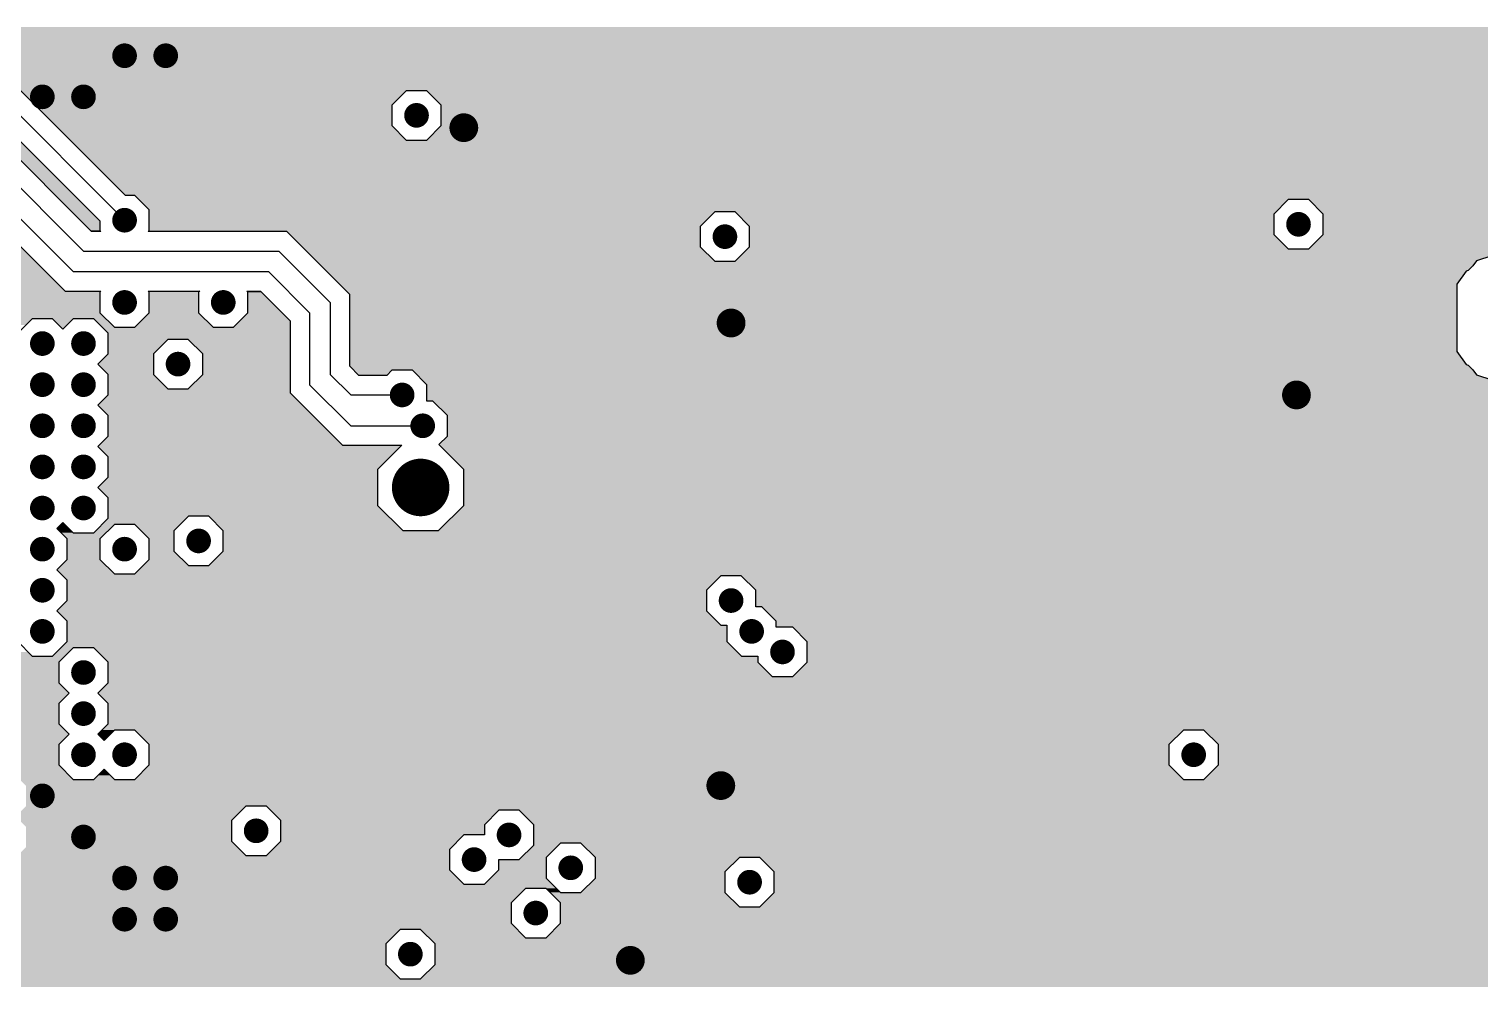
# Model space of a CAD drawing. Extents: x 295 to 953, y 10 to 290.
# Drawn here: x 687.8 to 758.4, y 164.8 to 211.3 of the extents above; entities that cross this region are included whole.
import ezdxf

# ---------------------------------------------------------------- set-up
doc = ezdxf.new("R2010")
doc.units = 0
doc.header["$LTSCALE"] = 5
doc.header["$MEASUREMENT"] = 0
doc.layers.get('0').update_dxf_attribs({"linetype": 'CONTINUOUS', "lineweight": 25})
doc.layers.add('17_GND_GBR', color=3, linetype='CONTINUOUS')

msp = doc.modelspace()

# ---------------------------------------------------------------- linework, layer by layer
for points, const_width in [([(692.178, 210, 1), (692.778, 210, 1)], 0.6), ([(694.178, 210, 1), (694.778, 210, 1)], 0.6), ([(688.178, 208, 1), (688.778, 208, 1)], 0.6), ([(690.178, 208, 1), (690.778, 208, 1)], 0.6), ([(706.378, 207.1, 1), (706.978, 207.1, 1)], 0.6), ([(708.628, 206.5, 1), (709.328, 206.5, 1)], 0.7), ([(692.178, 202, 1), (692.778, 202, 1)], 0.6), ([(721.378, 201.2, 1), (721.978, 201.2, 1)], 0.6), ([(749.278, 201.8, 1), (749.878, 201.8, 1)], 0.6), ([(692.178, 198, 1), (692.778, 198, 1)], 0.6), ([(696.978, 198, 1), (697.578, 198, 1)], 0.6), ([(721.628, 197, 1), (722.328, 197, 1)], 0.7), ([(688.178, 196, 1), (688.778, 196, 1)], 0.6), ([(690.178, 196, 1), (690.778, 196, 1)], 0.6), ([(694.778, 195, 1), (695.378, 195, 1)], 0.6), ([(688.178, 194, 1), (688.778, 194, 1)], 0.6), ([(690.178, 194, 1), (690.778, 194, 1)], 0.6), ([(705.678, 193.5, 1), (706.278, 193.5, 1)], 0.6), ([(749.128, 193.5, 1), (749.828, 193.5, 1)], 0.7), ([(688.178, 192, 1), (688.778, 192, 1)], 0.6), ([(690.178, 192, 1), (690.778, 192, 1)], 0.6), ([(706.678, 192, 1), (707.278, 192, 1)], 0.6), ([(688.178, 190, 1), (688.778, 190, 1)], 0.6), ([(690.178, 190, 1), (690.778, 190, 1)], 0.6), ([(706.178, 189, 1), (707.578, 189, 1)], 1.4), ([(688.178, 188, 1), (688.778, 188, 1)], 0.6), ([(690.178, 188, 1), (690.778, 188, 1)], 0.6), ([(695.778, 186.4, 1), (696.378, 186.4, 1)], 0.6), ([(688.178, 186, 1), (688.778, 186, 1)], 0.6), ([(692.178, 186, 1), (692.778, 186, 1)], 0.6), ([(688.178, 184, 1), (688.778, 184, 1)], 0.6), ([(721.678, 183.5, 1), (722.278, 183.5, 1)], 0.6), ([(688.178, 182, 1), (688.778, 182, 1)], 0.6), ([(722.678, 182, 1), (723.278, 182, 1)], 0.6), ([(724.178, 181, 1), (724.778, 181, 1)], 0.6), ([(690.178, 180, 1), (690.778, 180, 1)], 0.6), ([(690.178, 178, 1), (690.778, 178, 1)], 0.6), ([(690.178, 176, 1), (690.778, 176, 1)], 0.6), ([(692.178, 176, 1), (692.778, 176, 1)], 0.6), ([(744.178, 176, 1), (744.778, 176, 1)], 0.6), ([(721.128, 174.5, 1), (721.828, 174.5, 1)], 0.7), ([(688.178, 174, 1), (688.778, 174, 1)], 0.6), ([(698.578, 172.3, 1), (699.178, 172.3, 1)], 0.6), ([(690.178, 172, 1), (690.778, 172, 1)], 0.6), ([(710.878, 172.1, 1), (711.478, 172.1, 1)], 0.6), ([(709.178, 170.9, 1), (709.778, 170.9, 1)], 0.6), ([(713.878, 170.5, 1), (714.478, 170.5, 1)], 0.6), ([(692.178, 170, 1), (692.778, 170, 1)], 0.6), ([(694.178, 170, 1), (694.778, 170, 1)], 0.6), ([(722.578, 169.8, 1), (723.178, 169.8, 1)], 0.6), ([(692.178, 168, 1), (692.778, 168, 1)], 0.6), ([(694.178, 168, 1), (694.778, 168, 1)], 0.6), ([(712.178, 168.3, 1), (712.778, 168.3, 1)], 0.6), ([(706.078, 166.3, 1), (706.678, 166.3, 1)], 0.6), ([(716.728, 166, 1), (717.428, 166, 1)], 0.7)]:
    msp.add_lwpolyline(points, format="xyb", close=True, dxfattribs=dict(const_width=const_width))
at = {"layer": '17_GND_GBR', "color": 7}
for p, q in [((692.516, 203.2), (683.34, 212.376)), ((692.478, 202), (682.978, 211.5)), ((690.872, 201.45), (681.872, 210.45)), ((682.616, 210.624), (691.278, 201.962)), ((690.478, 200.5), (681.478, 209.5)), ((689.978, 199.5), (680.978, 208.5)), ((706.18, 208.3), (705.478, 207.598)), ((707.176, 208.3), (706.18, 208.3)), ((707.878, 207.598), (707.176, 208.3)), ((680.584, 207.55), (689.584, 198.55)), ((705.478, 207.598), (705.478, 206.602)), ((707.878, 206.602), (707.878, 207.598)), ((705.478, 206.602), (706.18, 205.9)), ((707.176, 205.9), (707.878, 206.602)), ((706.18, 205.9), (707.176, 205.9)), ((692.976, 203.2), (692.516, 203.2)), ((693.678, 202.498), (692.976, 203.2)), ((693.678, 201.502), (693.678, 202.498)), ((749.08, 203), (748.378, 202.298)), ((750.076, 203), (749.08, 203)), ((750.778, 202.298), (750.076, 203)), ((691.278, 201.962), (691.278, 201.502)), ((721.18, 202.4), (720.478, 201.698)), ((722.176, 202.4), (721.18, 202.4)), ((722.878, 201.698), (722.176, 202.4)), ((748.378, 202.298), (748.378, 201.302)), ((750.778, 201.302), (750.778, 202.298)), ((691.33, 201.45), (690.872, 201.45)), ((691.278, 201.502), (691.33, 201.45)), ((693.626, 201.45), (693.678, 201.502)), ((700.372, 201.45), (693.626, 201.45)), ((703.428, 198.394), (700.372, 201.45)), ((720.478, 201.698), (720.478, 200.702)), ((722.878, 200.702), (722.878, 201.698)), ((748.378, 201.302), (749.08, 200.6)), ((750.076, 200.6), (750.778, 201.302)), ((690.478, 200.5), (699.978, 200.5)), ((702.478, 198), (699.978, 200.5)), ((720.478, 200.702), (721.18, 200)), ((722.176, 200), (722.878, 200.702)), ((749.08, 200.6), (750.076, 200.6)), ((721.18, 200), (722.176, 200)), ((758.064, 199.782), (757.834, 199.552)), ((758.236, 200.02), (758.064, 199.782)), ((758.978, 200.262), (758.236, 200.02)), ((689.978, 199.5), (699.478, 199.5)), ((701.478, 197.5), (699.478, 199.5)), ((757.736, 199.52), (757.278, 198.89)), ((757.278, 198.89), (757.278, 195.61)), ((757.834, 199.552), (757.736, 199.52)), ((689.584, 198.55), (691.33, 198.55)), ((691.33, 198.55), (691.278, 198.498)), ((691.278, 198.498), (691.278, 197.502)), ((693.626, 198.55), (696.13, 198.55)), ((693.678, 198.498), (693.626, 198.55)), ((693.678, 197.502), (693.678, 198.498)), ((696.13, 198.55), (696.078, 198.498)), ((696.078, 198.498), (696.078, 197.502)), ((698.426, 198.55), (699.084, 198.55)), ((698.478, 198.498), (698.426, 198.55)), ((698.478, 197.502), (698.478, 198.498)), ((699.084, 198.55), (700.528, 197.106)), ((703.428, 194.894), (703.428, 198.394)), ((691.278, 197.502), (691.98, 196.8)), ((692.976, 196.8), (693.678, 197.502)), ((696.078, 197.502), (696.78, 196.8)), ((697.776, 196.8), (698.478, 197.502)), ((701.478, 197.5), (701.478, 194)), ((702.478, 198), (702.478, 194.5)), ((687.98, 197.2), (687.278, 196.498)), ((688.976, 197.2), (687.98, 197.2)), ((689.478, 196.698), (688.976, 197.2)), ((689.98, 197.2), (689.478, 196.698)), ((690.976, 197.2), (689.98, 197.2)), ((691.678, 196.498), (690.976, 197.2)), ((691.98, 196.8), (692.976, 196.8)), ((696.78, 196.8), (697.776, 196.8)), ((700.528, 197.106), (700.528, 193.606)), ((691.678, 195.502), (691.678, 196.498)), ((694.58, 196.2), (693.878, 195.498)), ((695.576, 196.2), (694.58, 196.2)), ((696.278, 195.498), (695.576, 196.2)), ((691.176, 195), (691.678, 195.502)), ((693.878, 195.498), (693.878, 194.502)), ((696.278, 194.502), (696.278, 195.498)), ((757.278, 195.61), (757.736, 194.98)), ((691.678, 194.498), (691.176, 195)), ((703.872, 194.45), (703.428, 194.894)), ((705.48, 194.7), (705.23, 194.45)), ((706.476, 194.7), (705.48, 194.7)), ((707.178, 193.998), (706.476, 194.7)), ((757.736, 194.98), (757.834, 194.948)), ((757.834, 194.948), (758.064, 194.718)), ((758.064, 194.718), (758.236, 194.48)), ((691.678, 193.502), (691.678, 194.498)), ((693.878, 194.502), (694.58, 193.8)), ((695.576, 193.8), (696.278, 194.502)), ((703.478, 192), (701.478, 194)), ((703.478, 193.5), (702.478, 194.5)), ((705.23, 194.45), (703.872, 194.45)), ((707.178, 193.2), (707.178, 193.998)), ((758.236, 194.48), (758.978, 194.238)), ((691.176, 193), (691.678, 193.502)), ((694.58, 193.8), (695.576, 193.8)), ((700.528, 193.606), (703.084, 191.05)), ((703.478, 193.5), (705.978, 193.5)), ((691.678, 192.498), (691.176, 193)), ((707.476, 193.2), (707.178, 193.2)), ((708.178, 192.498), (707.476, 193.2)), ((691.678, 191.502), (691.678, 192.498)), ((703.478, 192), (706.978, 192)), ((708.178, 191.502), (708.178, 192.498)), ((691.176, 191), (691.678, 191.502)), ((707.762, 191.086), (708.178, 191.502)), ((691.678, 190.498), (691.176, 191)), ((691.678, 189.502), (691.678, 190.498)), ((703.084, 191.05), (705.958, 191.05)), ((705.958, 191.05), (704.778, 189.87)), ((708.978, 189.87), (707.762, 191.086)), ((704.778, 189.87), (704.778, 188.13)), ((708.978, 188.13), (708.978, 189.87)), ((691.176, 189), (691.678, 189.502)), ((691.678, 188.498), (691.176, 189)), ((691.678, 187.502), (691.678, 188.498)), ((704.778, 188.13), (706.008, 186.9)), ((707.748, 186.9), (708.978, 188.13)), ((689.176, 187), (689.478, 187.302)), ((689.678, 186.498), (689.176, 187)), ((689.478, 187.302), (689.98, 186.8)), ((690.976, 186.8), (691.678, 187.502)), ((691.98, 187.2), (691.278, 186.498)), ((692.976, 187.2), (691.98, 187.2)), ((693.678, 186.498), (692.976, 187.2)), ((695.58, 187.6), (694.878, 186.898)), ((696.576, 187.6), (695.58, 187.6)), ((697.278, 186.898), (696.576, 187.6)), ((706.008, 186.9), (707.748, 186.9)), ((689.678, 185.502), (689.678, 186.498)), ((689.98, 186.8), (690.976, 186.8)), ((691.278, 186.498), (691.278, 185.502)), ((693.678, 185.502), (693.678, 186.498)), ((694.878, 186.898), (694.878, 185.902)), ((697.278, 185.902), (697.278, 186.898)), ((689.176, 185), (689.678, 185.502)), ((691.278, 185.502), (691.98, 184.8)), ((692.976, 184.8), (693.678, 185.502)), ((694.878, 185.902), (695.58, 185.2)), ((696.576, 185.2), (697.278, 185.902)), ((689.678, 184.498), (689.176, 185)), ((691.98, 184.8), (692.976, 184.8)), ((695.58, 185.2), (696.576, 185.2)), ((689.678, 183.502), (689.678, 184.498)), ((721.48, 184.7), (720.778, 183.998)), ((722.476, 184.7), (721.48, 184.7)), ((723.178, 183.998), (722.476, 184.7)), ((689.176, 183), (689.678, 183.502)), ((720.778, 183.998), (720.778, 183.002)), ((723.178, 183.2), (723.178, 183.998)), ((689.678, 182.498), (689.176, 183)), ((720.778, 183.002), (721.48, 182.3)), ((723.476, 183.2), (723.178, 183.2)), ((724.178, 182.498), (723.476, 183.2)), ((689.678, 181.502), (689.678, 182.498)), ((721.48, 182.3), (721.778, 182.3)), ((721.778, 182.3), (721.778, 181.502)), ((724.178, 182.2), (724.178, 182.498)), ((724.976, 182.2), (724.178, 182.2)), ((725.678, 181.498), (724.976, 182.2)), ((687.278, 181.502), (687.98, 180.8)), ((688.976, 180.8), (689.678, 181.502)), ((721.778, 181.502), (722.48, 180.8)), ((725.678, 180.502), (725.678, 181.498)), ((687.98, 180.8), (688.976, 180.8)), ((689.98, 181.2), (689.278, 180.498)), ((690.976, 181.2), (689.98, 181.2)), ((691.678, 180.498), (690.976, 181.2)), ((722.48, 180.8), (723.278, 180.8)), ((723.278, 180.8), (723.278, 180.502)), ((689.278, 180.498), (689.278, 179.502)), ((691.678, 179.502), (691.678, 180.498)), ((723.278, 180.502), (723.98, 179.8)), ((724.976, 179.8), (725.678, 180.502)), ((689.278, 179.502), (689.78, 179)), ((691.176, 179), (691.678, 179.502)), ((723.98, 179.8), (724.976, 179.8)), ((689.78, 179), (689.278, 178.498)), ((689.278, 178.498), (689.278, 177.502)), ((691.678, 178.498), (691.176, 179)), ((691.678, 177.502), (691.678, 178.498)), ((689.278, 177.502), (689.78, 177)), ((691.176, 177), (691.678, 177.502)), ((691.98, 177.2), (691.478, 176.698)), ((692.976, 177.2), (691.98, 177.2)), ((693.678, 176.498), (692.976, 177.2)), ((743.98, 177.2), (743.278, 176.498)), ((744.976, 177.2), (743.98, 177.2)), ((745.678, 176.498), (744.976, 177.2)), ((689.78, 177), (689.278, 176.498)), ((689.278, 176.498), (689.278, 175.502)), ((691.478, 176.698), (691.176, 177)), ((693.678, 175.502), (693.678, 176.498)), ((743.278, 176.498), (743.278, 175.502)), ((745.678, 175.502), (745.678, 176.498)), ((689.278, 175.502), (689.98, 174.8)), ((690.976, 174.8), (691.478, 175.302)), ((691.478, 175.302), (691.98, 174.8)), ((692.976, 174.8), (693.678, 175.502)), ((743.278, 175.502), (743.98, 174.8)), ((744.976, 174.8), (745.678, 175.502)), ((689.98, 174.8), (690.976, 174.8)), ((691.98, 174.8), (692.976, 174.8)), ((743.98, 174.8), (744.976, 174.8)), ((698.38, 173.5), (697.678, 172.798)), ((699.376, 173.5), (698.38, 173.5)), ((700.078, 172.798), (699.376, 173.5)), ((697.678, 172.798), (697.678, 171.802)), ((700.078, 171.802), (700.078, 172.798)), ((710.68, 173.3), (709.978, 172.598)), ((711.676, 173.3), (710.68, 173.3)), ((712.378, 172.598), (711.676, 173.3)), ((708.98, 172.1), (708.278, 171.398)), ((709.976, 172.1), (708.98, 172.1)), ((709.978, 172.098), (709.976, 172.1)), ((709.978, 172.598), (709.978, 172.098)), ((712.378, 171.602), (712.378, 172.598)), ((697.678, 171.802), (698.38, 171.1)), ((699.376, 171.1), (700.078, 171.802)), ((708.278, 171.398), (708.278, 170.402)), ((711.676, 170.9), (712.378, 171.602)), ((713.68, 171.7), (712.978, 170.998)), ((714.676, 171.7), (713.68, 171.7)), ((715.378, 170.998), (714.676, 171.7)), ((698.38, 171.1), (699.376, 171.1)), ((710.678, 170.902), (710.68, 170.9)), ((710.678, 170.402), (710.678, 170.902)), ((710.68, 170.9), (711.676, 170.9)), ((712.978, 170.998), (712.978, 170.002)), ((715.378, 170.002), (715.378, 170.998)), ((722.38, 171), (721.678, 170.298)), ((723.376, 171), (722.38, 171)), ((724.078, 170.298), (723.376, 171)), ((708.278, 170.402), (708.98, 169.7)), ((709.976, 169.7), (710.678, 170.402)), ((712.978, 170.002), (713.68, 169.3)), ((714.676, 169.3), (715.378, 170.002)), ((721.678, 170.298), (721.678, 169.302)), ((724.078, 169.302), (724.078, 170.298)), ((708.98, 169.7), (709.976, 169.7)), ((711.98, 169.5), (711.278, 168.798)), ((712.976, 169.5), (711.98, 169.5)), ((713.678, 168.798), (712.976, 169.5)), ((713.68, 169.3), (714.676, 169.3)), ((721.678, 169.302), (722.38, 168.6)), ((723.376, 168.6), (724.078, 169.302)), ((711.278, 168.798), (711.278, 167.802)), ((713.678, 167.802), (713.678, 168.798)), ((722.38, 168.6), (723.376, 168.6)), ((705.88, 167.5), (705.178, 166.798)), ((706.876, 167.5), (705.88, 167.5)), ((707.578, 166.798), (706.876, 167.5)), ((711.278, 167.802), (711.98, 167.1)), ((712.976, 167.1), (713.678, 167.802)), ((705.178, 166.798), (705.178, 165.802)), ((707.578, 165.802), (707.578, 166.798)), ((711.98, 167.1), (712.976, 167.1)), ((705.178, 165.802), (705.88, 165.1)), ((706.876, 165.1), (707.578, 165.802)), ((705.88, 165.1), (706.876, 165.1))]:
    msp.add_line(p, q, dxfattribs=at)
for points in [[(685.516, 210.2), (684.316, 211.4), (811.278, 210.2), (811.278, 211.4)], [(690.36, 201.962), (681.872, 210.45), (691.278, 201.962), (682.79, 210.45)], [(686.218, 209.498), (685.516, 210.2), (794.778, 209.498), (795.48, 210.2)], [(685.516, 210.2), (685.516, 210.2), (795.48, 210.2), (796.476, 210.2)], [(687.214, 208.502), (686.218, 209.498), (794.778, 208.502), (794.778, 209.498)], [(687.416, 208.3), (687.214, 208.502), (794.98, 208.3), (794.778, 208.502)], [(688.118, 207.598), (687.416, 208.3), (705.478, 207.598), (706.18, 208.3)], [(687.416, 208.3), (687.416, 208.3), (706.18, 208.3), (707.176, 208.3)], [(707.476, 208), (707.176, 208.3), (795.28, 208), (794.98, 208.3)], [(689.114, 206.602), (688.118, 207.598), (705.478, 206.602), (705.478, 207.598)], [(707.878, 207.598), (707.476, 208), (794.878, 207.598), (795.28, 208)], [(707.878, 207.498), (707.878, 207.598), (794.778, 207.498), (794.878, 207.598)], [(707.878, 206.602), (707.878, 207.498), (794.778, 206.602), (794.778, 207.498)], [(689.816, 205.9), (689.114, 206.602), (706.18, 205.9), (705.478, 206.602)], [(707.176, 205.9), (707.276, 206), (795.18, 205.9), (795.28, 206)], [(707.276, 206), (707.778, 206.502), (795.28, 206), (794.778, 206.502)], [(707.778, 206.502), (707.878, 206.602), (794.778, 206.502), (794.778, 206.602)], [(690.216, 205.5), (689.816, 205.9), (794.78, 205.5), (795.18, 205.9)], [(691.094, 204.622), (690.216, 205.5), (780.478, 204.622), (781.356, 205.5)], [(690.216, 205.5), (690.216, 205.5), (781.356, 205.5), (782.6, 205.5)], [(692.338, 203.378), (691.094, 204.622), (780.478, 203.378), (780.478, 204.622)], [(692.516, 203.2), (692.338, 203.378), (780.656, 203.2), (780.478, 203.378)], [(693.176, 203), (692.976, 203.2), (780.856, 203), (780.656, 203.2)], [(693.678, 202.498), (693.176, 203), (748.578, 202.498), (749.08, 203)], [(693.176, 203), (693.176, 203), (749.08, 203), (750.076, 203)], [(693.678, 202.4), (693.678, 202.498), (748.48, 202.4), (748.578, 202.498)], [(750.576, 202.5), (750.076, 203), (781.356, 202.5), (780.856, 203)], [(750.778, 202.298), (750.576, 202.5), (811.278, 202.298), (811.278, 202.5)], [(750.576, 202.5), (750.576, 202.5), (782.476, 202.5), (781.356, 202.5)], [(690.82, 201.502), (690.36, 201.962), (691.278, 201.502), (691.278, 201.962)], [(693.678, 201.698), (693.678, 202.4), (720.478, 201.698), (721.18, 202.4)], [(693.678, 202.4), (693.678, 202.4), (721.18, 202.4), (722.176, 202.4)], [(722.278, 202.298), (722.176, 202.4), (748.378, 202.298), (748.48, 202.4)], [(722.878, 201.698), (722.278, 202.298), (748.378, 201.698), (748.378, 202.298)], [(750.778, 201.302), (750.778, 202.298), (811.278, 201.302), (811.278, 202.298)], [(690.872, 201.45), (690.82, 201.502), (691.329, 201.45), (691.278, 201.502)], [(693.626, 201.45), (693.678, 201.502), (720.478, 201.45), (720.478, 201.502)], [(693.678, 201.502), (693.678, 201.698), (720.478, 201.502), (720.478, 201.698)], [(701.12, 200.702), (700.372, 201.45), (720.478, 200.702), (720.478, 201.45)], [(722.878, 201.302), (722.878, 201.698), (748.378, 201.302), (748.378, 201.698)], [(722.878, 200.702), (722.878, 201.302), (748.978, 200.702), (748.378, 201.302)], [(750.076, 200.6), (750.778, 201.302), (811.278, 200.6), (811.278, 201.302)], [(683.776, 200.1), (684.478, 200.802), (688.035, 200.1), (687.333, 200.802)], [(701.822, 200), (701.12, 200.702), (721.18, 200), (720.478, 200.702)], [(722.474, 200.298), (722.476, 200.3), (791.782, 200.298), (791.79, 200.3)], [(722.476, 200.3), (722.53, 200.354), (791.79, 200.3), (792.01, 200.354)], [(722.53, 200.354), (722.566, 200.39), (792.01, 200.354), (792.242, 200.39)], [(722.566, 200.39), (722.576, 200.4), (792.242, 200.39), (792.478, 200.4)], [(722.576, 200.4), (722.776, 200.6), (811.278, 200.4), (811.278, 200.6)], [(722.776, 200.6), (722.878, 200.702), (749.08, 200.6), (748.978, 200.702)], [(678.178, 199.502), (678.178, 200.1), (688.632, 199.502), (688.035, 200.1)], [(702.04, 199.782), (701.822, 200), (758.064, 199.782), (758.221, 200)], [(702.27, 199.552), (702.04, 199.782), (757.834, 199.552), (758.064, 199.782)], [(722.176, 200), (722.196, 200.02), (758.221, 200), (758.236, 200.02)], [(722.196, 200.02), (722.438, 200.262), (758.236, 200.02), (758.978, 200.262)], [(722.438, 200.262), (722.474, 200.298), (791.682, 200.262), (791.782, 200.298)], [(677.476, 198.8), (678.178, 199.502), (689.334, 198.8), (688.632, 199.502)], [(702.302, 199.52), (702.27, 199.552), (757.736, 199.52), (757.834, 199.552)], [(702.932, 198.89), (702.302, 199.52), (757.278, 198.89), (757.736, 199.52)], [(703.428, 198.394), (702.932, 198.89), (757.278, 198.394), (757.278, 198.89)], [(657.576, 198.6), (657.376, 198.8), (689.534, 198.6), (689.334, 198.8)], [(680.426, 198.55), (680.376, 198.6), (689.584, 198.55), (689.534, 198.6)], [(680.478, 198.498), (680.426, 198.55), (691.278, 198.498), (691.329, 198.55)], [(680.426, 198.55), (680.426, 198.55), (691.329, 198.55), (690.976, 198.55)], [(680.426, 198.55), (680.426, 198.55), (690.976, 198.55), (689.584, 198.55)], [(681.078, 197.898), (680.478, 198.498), (691.278, 197.898), (691.278, 198.498)], [(693.678, 198.498), (693.626, 198.55), (696.078, 198.498), (696.129, 198.55)], [(693.626, 198.55), (693.626, 198.55), (696.129, 198.55), (695.576, 198.55)], [(693.626, 198.55), (693.626, 198.55), (695.576, 198.55), (693.626, 198.55)], [(693.678, 197.502), (693.678, 198.498), (696.078, 197.502), (696.078, 198.498)], [(698.478, 198.498), (698.426, 198.55), (699.136, 198.498), (699.084, 198.55)], [(698.426, 198.55), (698.426, 198.55), (699.084, 198.55), (698.426, 198.55)], [(698.478, 198.26), (698.478, 198.498), (699.376, 198.26), (699.136, 198.498)], [(698.478, 197.502), (698.478, 198.26), (700.132, 197.502), (699.376, 198.26)], [(703.428, 195.61), (703.428, 198.394), (757.278, 195.61), (757.278, 198.394)], [(681.078, 197.502), (681.078, 197.898), (691.278, 197.502), (691.278, 197.898)], [(681.078, 197.2), (681.078, 197.502), (691.58, 197.2), (691.278, 197.502)], [(693.182, 197.006), (693.678, 197.502), (696.576, 197.006), (696.078, 197.502)], [(698.082, 197.106), (698.478, 197.502), (700.528, 197.106), (700.132, 197.502)], [(681.078, 196.902), (681.078, 197.2), (687.682, 196.902), (687.98, 197.2)], [(681.078, 197.2), (681.078, 197.2), (687.98, 197.2), (688.976, 197.2)], [(689.478, 196.698), (688.976, 197.2), (689.478, 196.698), (689.98, 197.2)], [(688.976, 197.2), (688.976, 197.2), (689.98, 197.2), (690.976, 197.2)], [(691.376, 196.8), (690.976, 197.2), (691.98, 196.8), (691.58, 197.2)], [(691.678, 196.498), (691.376, 196.8), (700.528, 196.498), (700.528, 196.8)], [(691.376, 196.8), (691.376, 196.8), (692.976, 196.8), (691.98, 196.8)], [(692.976, 196.8), (693.182, 197.006), (696.78, 196.8), (696.576, 197.006)], [(697.776, 196.8), (698.082, 197.106), (700.528, 196.8), (700.528, 197.106)], [(691.678, 196.2), (691.678, 196.498), (700.528, 196.2), (700.528, 196.498)], [(691.678, 195.502), (691.678, 196.2), (693.882, 195.502), (694.58, 196.2)], [(691.678, 196.2), (691.678, 196.2), (694.58, 196.2), (695.576, 196.2)], [(696.278, 195.498), (695.576, 196.2), (700.528, 195.498), (700.528, 196.2)], [(691.176, 195), (691.674, 195.498), (693.878, 195), (693.878, 195.498)], [(691.674, 195.498), (691.678, 195.502), (693.878, 195.498), (693.882, 195.502)], [(696.278, 194.502), (696.278, 195.498), (700.528, 194.502), (700.528, 195.498)], [(703.428, 194.98), (703.428, 195.61), (757.736, 194.98), (757.278, 195.61)], [(691.674, 194.502), (691.176, 195), (693.878, 194.502), (693.878, 195)], [(703.428, 194.948), (703.428, 194.98), (757.834, 194.948), (757.736, 194.98)], [(703.428, 194.894), (703.428, 194.948), (757.888, 194.894), (757.834, 194.948)], [(703.604, 194.718), (703.428, 194.894), (758.064, 194.718), (757.888, 194.894)], [(703.622, 194.7), (703.604, 194.718), (758.077, 194.7), (758.064, 194.718)], [(703.872, 194.45), (703.622, 194.7), (705.23, 194.45), (705.48, 194.7)], [(703.622, 194.7), (703.622, 194.7), (705.48, 194.7), (706.476, 194.7)], [(706.696, 194.48), (706.476, 194.7), (758.236, 194.48), (758.077, 194.7)], [(691.678, 194.498), (691.674, 194.502), (693.882, 194.498), (693.878, 194.502)], [(691.678, 193.906), (691.678, 194.498), (694.476, 193.906), (693.882, 194.498)], [(695.576, 193.8), (696.278, 194.502), (700.528, 193.8), (700.528, 194.502)], [(706.938, 194.238), (706.696, 194.48), (758.978, 194.238), (758.236, 194.48)], [(707.178, 193.998), (706.938, 194.238), (811.278, 193.998), (811.278, 194.238)], [(707.178, 193.2), (707.178, 193.998), (811.278, 193.2), (811.278, 193.998)], [(691.336, 193.16), (691.678, 193.502), (700.976, 193.16), (700.632, 193.502)], [(691.678, 193.8), (691.678, 193.906), (694.58, 193.8), (694.476, 193.906)], [(691.678, 193.606), (691.678, 193.8), (700.528, 193.606), (700.528, 193.8)], [(691.678, 193.502), (691.678, 193.606), (700.632, 193.502), (700.528, 193.606)], [(691.176, 193), (691.336, 193.16), (701.135, 193), (700.976, 193.16)], [(691.678, 192.498), (691.176, 193), (701.637, 192.498), (701.135, 193)], [(708.178, 192.498), (707.476, 193.2), (799.778, 192.498), (800.48, 193.2)], [(707.476, 193.2), (707.476, 193.2), (800.48, 193.2), (801.476, 193.2)], [(691.678, 191.502), (691.678, 192.498), (702.632, 191.502), (701.637, 192.498)], [(708.178, 191.502), (708.178, 192.498), (799.778, 191.502), (799.778, 192.498)], [(691.226, 191.05), (691.678, 191.502), (703.084, 191.05), (702.632, 191.502)], [(707.762, 191.086), (708.178, 191.502), (800.194, 191.086), (799.778, 191.502)], [(691.176, 191), (691.225, 191.05), (705.908, 191), (705.957, 191.05)], [(691.678, 190.498), (691.176, 191), (705.406, 190.498), (705.908, 191)], [(691.225, 191.05), (691.226, 191.05), (705.957, 191.05), (703.084, 191.05)], [(691.678, 189.87), (691.678, 190.498), (704.778, 189.87), (705.406, 190.498)], [(708.048, 190.8), (707.762, 191.086), (800.48, 190.8), (800.194, 191.086)], [(708.978, 189.87), (708.048, 190.8), (811.278, 189.87), (811.278, 190.8)], [(691.678, 189.502), (691.678, 189.87), (704.778, 189.502), (704.778, 189.87)], [(708.978, 189.2), (708.978, 189.87), (811.278, 189.2), (811.278, 189.87)], [(691.176, 189), (691.678, 189.502), (704.778, 189), (704.778, 189.502)], [(708.978, 188.498), (708.978, 189.2), (780.778, 188.498), (781.48, 189.2)], [(708.978, 189.2), (708.978, 189.2), (781.48, 189.2), (782.476, 189.2)], [(691.678, 188.498), (691.176, 189), (704.778, 188.498), (704.778, 189)], [(691.678, 188.13), (691.678, 188.498), (704.778, 188.13), (704.778, 188.498)], [(708.978, 188.13), (708.978, 188.498), (780.778, 188.13), (780.778, 188.498)], [(691.678, 187.6), (691.678, 188.13), (705.308, 187.6), (704.778, 188.13)], [(708.35, 187.502), (708.978, 188.13), (780.778, 187.502), (780.778, 188.13)], [(689.176, 187), (689.478, 187.302), (689.78, 187), (689.478, 187.302)], [(689.376, 186.8), (689.176, 187), (689.98, 186.8), (689.78, 187)], [(690.976, 186.8), (691.376, 187.2), (691.58, 186.8), (691.98, 187.2)], [(691.376, 187.2), (691.678, 187.502), (695.18, 187.2), (695.482, 187.502)], [(691.376, 187.2), (691.376, 187.2), (691.98, 187.2), (692.976, 187.2)], [(691.678, 187.502), (691.678, 187.6), (695.482, 187.502), (695.58, 187.6)], [(691.678, 187.6), (691.678, 187.6), (695.58, 187.6), (696.576, 187.6)], [(693.278, 186.898), (692.976, 187.2), (694.878, 186.898), (695.18, 187.2)], [(697.276, 186.9), (696.576, 187.6), (706.008, 186.9), (705.308, 187.6)], [(697.278, 186.898), (697.276, 186.9), (781.382, 186.898), (781.38, 186.9)], [(697.276, 186.9), (697.276, 186.9), (706.876, 186.9), (706.008, 186.9)], [(707.748, 186.9), (708.35, 187.502), (781.38, 186.9), (780.778, 187.502)], [(689.678, 186.498), (689.376, 186.8), (691.278, 186.498), (691.58, 186.8)], [(689.376, 186.8), (689.376, 186.8), (690.976, 186.8), (689.98, 186.8)], [(689.678, 185.502), (689.678, 186.498), (691.278, 185.502), (691.278, 186.498)], [(693.678, 186.498), (693.278, 186.898), (694.878, 186.498), (694.878, 186.898)], [(693.678, 185.902), (693.678, 186.498), (694.878, 185.902), (694.878, 186.498)], [(697.278, 186.8), (697.278, 186.898), (781.48, 186.8), (781.382, 186.898)], [(697.278, 186.498), (697.278, 186.8), (789.778, 186.498), (790.08, 186.8)], [(697.278, 186.8), (697.278, 186.8), (782.476, 186.8), (781.48, 186.8)], [(697.278, 185.902), (697.278, 186.498), (789.778, 185.902), (789.778, 186.498)], [(689.176, 185), (689.678, 185.502), (691.78, 185), (691.278, 185.502)], [(693.376, 185.2), (693.678, 185.502), (695.58, 185.2), (695.278, 185.502)], [(693.678, 185.502), (693.678, 185.902), (695.278, 185.502), (694.878, 185.902)], [(696.576, 185.2), (696.878, 185.502), (790.08, 185.2), (789.778, 185.502)], [(696.878, 185.502), (696.976, 185.6), (789.778, 185.502), (789.778, 185.6)], [(696.976, 185.6), (697.278, 185.902), (789.778, 185.6), (789.778, 185.902)], [(689.376, 184.8), (689.176, 185), (691.98, 184.8), (691.78, 185)], [(689.476, 184.7), (689.376, 184.8), (780.98, 184.7), (781.08, 184.8)], [(692.976, 184.8), (693.376, 185.2), (781.08, 184.8), (781.48, 185.2)], [(693.376, 185.2), (693.376, 185.2), (781.48, 185.2), (782.476, 185.2)], [(689.678, 184.498), (689.476, 184.7), (721.278, 184.498), (721.48, 184.7)], [(689.476, 184.7), (689.476, 184.7), (721.48, 184.7), (722.476, 184.7)], [(689.678, 183.998), (689.678, 184.498), (720.778, 183.998), (721.278, 184.498)], [(722.678, 184.498), (722.476, 184.7), (780.778, 184.498), (780.98, 184.7)], [(723.178, 183.998), (722.678, 184.498), (780.778, 183.998), (780.778, 184.498)], [(689.178, 183.002), (689.678, 183.502), (720.778, 183.002), (720.778, 183.502)], [(689.678, 183.502), (689.678, 183.998), (720.778, 183.502), (720.778, 183.998)], [(723.178, 183.502), (723.178, 183.998), (780.778, 183.502), (780.778, 183.998)], [(723.178, 183.2), (723.178, 183.502), (781.08, 183.2), (780.778, 183.502)], [(689.176, 183), (689.178, 183.002), (720.78, 183), (720.778, 183.002)], [(689.678, 182.498), (689.176, 183), (721.282, 182.498), (720.78, 183)], [(723.876, 182.8), (723.476, 183.2), (781.48, 182.8), (781.08, 183.2)], [(724.178, 182.498), (723.876, 182.8), (811.278, 182.498), (811.278, 182.8)], [(723.876, 182.8), (723.876, 182.8), (782.476, 182.8), (781.48, 182.8)], [(689.678, 182.3), (689.678, 182.498), (721.48, 182.3), (721.282, 182.498)], [(689.678, 181.502), (689.678, 182.3), (721.778, 181.502), (721.778, 182.3)], [(689.678, 182.3), (689.678, 182.3), (721.778, 182.3), (721.48, 182.3)], [(724.178, 182.2), (724.178, 182.498), (811.278, 182.2), (811.278, 182.498)], [(725.678, 181.498), (724.976, 182.2), (811.278, 181.498), (811.278, 182.2)], [(689.376, 181.2), (689.678, 181.502), (722.08, 181.2), (721.778, 181.502)], [(725.678, 181.2), (725.678, 181.498), (811.278, 181.2), (811.278, 181.498)], [(657.376, 180.8), (657.176, 181), (687.98, 180.8), (687.78, 181)], [(657.678, 180.498), (657.376, 180.8), (689.278, 180.498), (689.58, 180.8)], [(657.376, 180.8), (657.376, 180.8), (688.976, 180.8), (687.98, 180.8)], [(688.976, 180.8), (689.376, 181.2), (689.58, 180.8), (689.98, 181.2)], [(689.376, 181.2), (689.376, 181.2), (689.98, 181.2), (690.976, 181.2)], [(691.376, 180.8), (690.976, 181.2), (722.48, 180.8), (722.08, 181.2)], [(691.674, 180.502), (691.376, 180.8), (723.278, 180.502), (723.278, 180.8)], [(691.376, 180.8), (691.376, 180.8), (723.278, 180.8), (722.48, 180.8)], [(725.678, 180.502), (725.678, 181.2), (780.782, 180.502), (781.48, 181.2)], [(725.678, 181.2), (725.678, 181.2), (781.48, 181.2), (782.476, 181.2)], [(657.678, 179.502), (657.678, 180.498), (689.278, 179.502), (689.278, 180.498)], [(691.678, 180.498), (691.674, 180.502), (723.282, 180.498), (723.278, 180.502)], [(691.678, 180.406), (691.678, 180.498), (723.376, 180.406), (723.282, 180.498)], [(691.678, 179.8), (691.678, 180.406), (723.98, 179.8), (723.376, 180.406)], [(724.976, 179.8), (725.674, 180.498), (780.778, 179.8), (780.778, 180.498)], [(725.674, 180.498), (725.678, 180.502), (780.778, 180.498), (780.782, 180.502)], [(657.176, 179), (657.678, 179.502), (689.779, 179), (689.278, 179.502)], [(691.176, 179), (691.678, 179.502), (781.28, 179), (780.778, 179.502)], [(691.678, 179.502), (691.678, 179.8), (780.778, 179.502), (780.778, 179.8)], [(657.678, 178.498), (657.176, 179), (689.278, 178.498), (689.78, 179)], [(657.176, 179), (657.176, 179), (689.78, 179), (689.779, 179)], [(657.678, 177.502), (657.678, 178.498), (689.278, 177.502), (689.278, 178.498)], [(691.376, 178.8), (691.176, 179), (781.48, 178.8), (781.28, 179)], [(691.678, 178.498), (691.376, 178.8), (789.778, 178.498), (790.08, 178.8)], [(691.376, 178.8), (691.376, 178.8), (782.476, 178.8), (781.48, 178.8)], [(691.678, 177.502), (691.678, 178.498), (789.778, 177.502), (789.778, 178.498)], [(657.176, 177), (657.678, 177.502), (689.779, 177), (689.278, 177.502)], [(691.176, 177), (691.376, 177.2), (691.78, 177), (691.98, 177.2)], [(691.376, 177.2), (691.678, 177.502), (790.08, 177.2), (789.778, 177.502)], [(691.376, 177.2), (691.376, 177.2), (691.98, 177.2), (692.976, 177.2)], [(693.678, 176.498), (692.976, 177.2), (743.278, 176.498), (743.98, 177.2)], [(692.976, 177.2), (692.976, 177.2), (743.98, 177.2), (744.976, 177.2)], [(745.678, 176.498), (744.976, 177.2), (780.778, 176.498), (781.48, 177.2)], [(744.976, 177.2), (744.976, 177.2), (781.48, 177.2), (782.476, 177.2)], [(657.678, 176.498), (657.176, 177), (689.278, 176.498), (689.78, 177)], [(657.176, 177), (657.176, 177), (689.78, 177), (689.779, 177)], [(657.678, 175.502), (657.678, 176.498), (689.278, 175.502), (689.278, 176.498)], [(691.478, 176.698), (691.176, 177), (691.478, 176.698), (691.78, 177)], [(693.678, 175.502), (693.678, 176.498), (743.278, 175.502), (743.278, 176.498)], [(745.678, 175.502), (745.678, 176.498), (780.778, 175.502), (780.778, 176.498)], [(657.376, 175.2), (657.678, 175.502), (689.58, 175.2), (689.278, 175.502)], [(687.376, 174.8), (686.976, 175.2), (689.98, 174.8), (689.58, 175.2)], [(690.976, 174.8), (691.182, 175.006), (691.98, 174.8), (691.776, 175.006)], [(691.182, 175.006), (691.478, 175.302), (691.776, 175.006), (691.478, 175.302)], [(692.976, 174.8), (693.678, 175.502), (743.98, 174.8), (743.278, 175.502)], [(744.976, 174.8), (745.678, 175.502), (781.48, 174.8), (780.778, 175.502)], [(687.678, 174.498), (687.376, 174.8), (800.278, 174.498), (800.278, 174.8)], [(687.678, 174.002), (687.678, 174.498), (800.278, 174.002), (800.278, 174.498)], [(687.176, 173), (687.676, 173.5), (697.88, 173), (698.38, 173.5)], [(687.676, 173.5), (687.678, 173.502), (800.78, 173.5), (800.778, 173.502)], [(687.676, 173.5), (687.676, 173.5), (698.38, 173.5), (699.376, 173.5)], [(687.678, 173.502), (687.678, 174.002), (800.778, 173.502), (800.278, 174.002)], [(699.576, 173.3), (699.376, 173.5), (800.98, 173.3), (800.78, 173.5)], [(687.378, 172.798), (687.176, 173), (697.678, 172.798), (697.88, 173)], [(687.678, 172.498), (687.378, 172.798), (697.678, 172.498), (697.678, 172.798)], [(700.078, 172.798), (699.576, 173.3), (710.178, 172.798), (710.68, 173.3)], [(699.576, 173.3), (699.576, 173.3), (710.68, 173.3), (711.676, 173.3)], [(700.078, 172.598), (700.078, 172.798), (709.978, 172.598), (710.178, 172.798)], [(711.776, 173.2), (711.676, 173.3), (811.278, 173.2), (811.278, 173.3)], [(711.676, 173.3), (711.676, 173.3), (801.976, 173.3), (800.98, 173.3)], [(712.378, 172.598), (711.776, 173.2), (792.878, 172.598), (793.48, 173.2)], [(711.776, 173.2), (711.776, 173.2), (793.48, 173.2), (794.476, 173.2)], [(687.678, 171.802), (687.678, 172.498), (697.678, 171.802), (697.678, 172.498)], [(700.078, 172.1), (700.078, 172.598), (709.977, 172.1), (709.978, 172.598)], [(700.078, 171.802), (700.078, 172.1), (708.682, 171.802), (708.98, 172.1)], [(700.078, 172.1), (700.078, 172.1), (708.98, 172.1), (709.976, 172.1)], [(709.977, 172.098), (709.976, 172.1), (709.977, 172.098), (709.977, 172.1)], [(712.378, 172.498), (712.378, 172.598), (792.778, 172.498), (792.878, 172.598)], [(712.378, 171.7), (712.378, 172.498), (792.778, 171.7), (792.778, 172.498)], [(687.276, 171.1), (687.678, 171.502), (698.38, 171.1), (697.978, 171.502)], [(687.678, 171.502), (687.678, 171.802), (697.978, 171.502), (697.678, 171.802)], [(699.376, 171.1), (699.674, 171.398), (708.278, 171.1), (708.278, 171.398)], [(699.674, 171.398), (700.078, 171.802), (708.278, 171.398), (708.682, 171.802)], [(711.774, 170.998), (712.378, 171.602), (712.978, 170.998), (713.582, 171.602)], [(712.378, 171.602), (712.378, 171.7), (713.582, 171.602), (713.68, 171.7)], [(712.378, 171.7), (712.378, 171.7), (713.68, 171.7), (714.676, 171.7)], [(714.874, 171.502), (714.676, 171.7), (792.778, 171.502), (792.778, 171.7)], [(715.376, 171), (714.874, 171.502), (793.28, 171), (792.778, 171.502)], [(655.678, 170.498), (655.376, 170.8), (708.278, 170.498), (708.278, 170.8)], [(686.976, 170.8), (687.276, 171.1), (708.278, 170.8), (708.278, 171.1)], [(687.276, 171.1), (687.276, 171.1), (698.976, 171.1), (698.38, 171.1)], [(710.678, 170.9), (710.678, 170.902), (710.68, 170.9), (710.678, 170.902)], [(710.678, 170.402), (710.678, 170.9), (712.978, 170.402), (712.978, 170.9)], [(711.676, 170.9), (711.774, 170.998), (712.978, 170.9), (712.978, 170.998)], [(715.378, 170.998), (715.376, 171), (722.378, 170.998), (722.38, 171)], [(715.376, 171), (715.376, 171), (722.38, 171), (723.376, 171)], [(715.378, 170.298), (715.378, 170.998), (721.678, 170.298), (722.378, 170.998)], [(723.576, 170.8), (723.376, 171), (793.48, 170.8), (793.28, 171)], [(723.676, 170.7), (723.576, 170.8), (811.278, 170.7), (811.278, 170.8)], [(723.576, 170.8), (723.576, 170.8), (794.476, 170.8), (793.48, 170.8)], [(724.078, 170.298), (723.676, 170.7), (772.078, 170.298), (772.48, 170.7)], [(723.676, 170.7), (723.676, 170.7), (772.48, 170.7), (773.476, 170.7)], [(655.678, 170.402), (655.678, 170.498), (708.278, 170.402), (708.278, 170.498)], [(655.678, 169.7), (655.678, 170.402), (708.98, 169.7), (708.278, 170.402)], [(709.976, 169.7), (710.278, 170.002), (713.28, 169.7), (712.978, 170.002)], [(710.278, 170.002), (710.678, 170.402), (712.978, 170.002), (712.978, 170.402)], [(714.678, 169.302), (715.378, 170.002), (721.678, 169.302), (721.678, 170.002)], [(715.378, 170.002), (715.378, 170.298), (721.678, 170.002), (721.678, 170.298)], [(724.078, 169.998), (724.078, 170.298), (771.778, 169.998), (772.078, 170.298)], [(724.078, 169.302), (724.078, 169.998), (771.778, 169.302), (771.778, 169.998)], [(654.976, 168.8), (655.676, 169.5), (711.28, 168.8), (711.98, 169.5)], [(655.676, 169.5), (655.678, 169.502), (713.48, 169.5), (713.478, 169.502)], [(655.676, 169.5), (655.676, 169.5), (711.98, 169.5), (712.976, 169.5)], [(655.678, 169.502), (655.678, 169.7), (713.478, 169.502), (713.28, 169.7)], [(713.176, 169.3), (712.976, 169.5), (713.68, 169.3), (713.48, 169.5)], [(713.678, 168.798), (713.176, 169.3), (722.182, 168.798), (721.68, 169.3)], [(714.676, 169.3), (714.678, 169.302), (721.68, 169.3), (721.678, 169.302)], [(723.778, 169.002), (724.078, 169.302), (771.778, 169.002), (771.778, 169.302)], [(625.178, 168.798), (625.178, 168.8), (711.278, 168.798), (711.28, 168.8)], [(625.178, 168.002), (625.178, 168.798), (711.278, 168.002), (711.278, 168.798)], [(713.678, 168.6), (713.678, 168.798), (722.38, 168.6), (722.182, 168.798)], [(713.678, 168.3), (713.678, 168.6), (772.48, 168.3), (772.18, 168.6)], [(713.678, 168.6), (713.678, 168.6), (722.876, 168.6), (722.38, 168.6)], [(723.376, 168.6), (723.778, 169.002), (772.18, 168.6), (771.778, 169.002)], [(624.978, 167.802), (625.178, 168.002), (711.278, 167.802), (711.278, 168.002)], [(713.678, 167.802), (713.678, 168.3), (792.778, 167.802), (792.778, 168.3)], [(623.678, 167.2), (623.678, 167.3), (705.58, 167.2), (705.68, 167.3)], [(624.476, 167.3), (624.676, 167.5), (705.68, 167.3), (705.88, 167.5)], [(624.676, 167.5), (624.978, 167.802), (711.58, 167.5), (711.278, 167.802)], [(624.676, 167.5), (624.676, 167.5), (705.88, 167.5), (706.876, 167.5)], [(634.378, 166.798), (633.976, 167.2), (705.178, 166.798), (705.58, 167.2)], [(707.276, 167.1), (706.876, 167.5), (711.98, 167.1), (711.58, 167.5)], [(712.976, 167.1), (713.576, 167.7), (773.38, 167.1), (773.98, 167.7)], [(713.576, 167.7), (713.678, 167.802), (792.778, 167.7), (792.778, 167.802)], [(713.576, 167.7), (713.576, 167.7), (773.98, 167.7), (774.976, 167.7)], [(634.678, 166.498), (634.378, 166.798), (705.178, 166.498), (705.178, 166.798)], [(634.678, 165.802), (634.678, 166.498), (705.178, 165.802), (705.178, 166.498)], [(707.378, 166.998), (707.276, 167.1), (773.278, 166.998), (773.38, 167.1)], [(707.578, 166.798), (707.378, 166.998), (773.278, 166.798), (773.278, 166.998)], [(707.578, 166.2), (707.578, 166.798), (773.278, 166.2), (773.278, 166.798)], [(634.678, 165.7), (634.678, 165.802), (705.28, 165.7), (705.178, 165.802)], [(707.274, 165.498), (707.578, 165.802), (771.778, 165.498), (772.082, 165.802)], [(707.578, 165.802), (707.578, 166.2), (772.082, 165.802), (772.48, 166.2)], [(707.578, 166.2), (707.578, 166.2), (772.48, 166.2), (773.278, 166.2)], [(651.076, 165.1), (650.476, 165.7), (705.88, 165.1), (705.28, 165.7)], [(651.178, 164.998), (651.076, 165.1), (771.778, 164.998), (771.778, 165.1)], [(651.076, 165.1), (651.076, 165.1), (705.976, 165.1), (705.88, 165.1)], [(706.876, 165.1), (707.274, 165.498), (771.778, 165.1), (771.778, 165.498)], [(651.178, 164.7), (651.178, 164.998), (771.778, 164.7), (771.778, 164.998)]]:
    msp.add_solid(points, dxfattribs=at)

doc.saveas('drawing.dxf')
